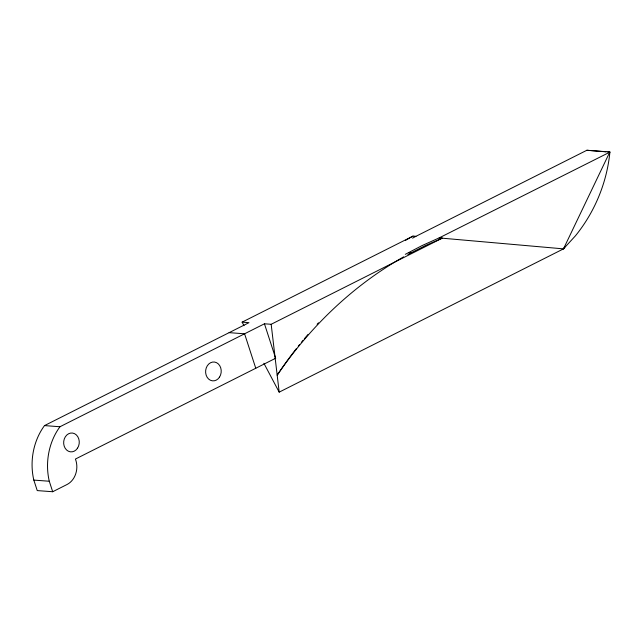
<?xml version="1.0" encoding="UTF-8"?>
<svg xmlns="http://www.w3.org/2000/svg" width="642" height="642" viewBox="0 0 642 642"><rect width="100%" height="100%" fill="white"/><g stroke="black" fill="none" stroke-linecap="round" stroke-linejoin="round"><path stroke-width="0.96" d="M564.816 247.154L563.756 248.735L279.182 392.15L263.894 363.268M405.279 254.336L422.035 245.597L439.128 237.917L609.9 152.114A134.555 113.634 -66.1 0 1 575.433 235.831L563.475 248.871L439.128 237.917L442.274 238.15L271.173 324.29L264.448 323.793L59.963 426.745L44.499 425.598A57.491 47.452 -85.8 0 0 33.777 479.927L37.236 490.592L52.692 491.732L67.017 484.517A18.634 15.384 -85.8 0 0 75.419 459.054L275.643 358.252L264.448 323.793M407.855 254.513L424.9 245.806L442.274 238.15M243.992 325.687L242.114 322.148L413.031 236.095L415.944 236.312L586.86 150.268L609.852 151.969L563.475 248.871A134.218 104.317 77.5 0 0 564.623 247.266M44.499 425.598L248.984 322.653L242.114 322.148M605.904 151.817L586.86 150.268M607.902 151.961L609.9 152.114M229.114 332.652L244.578 333.8L255.773 368.259M275.177 358.22L275.643 358.252M33.825 480.096L49.282 481.243L52.692 491.732M410.984 252.908L408.761 252.523M49.282 481.243L49.233 481.067A57.491 47.452 -85.8 0 1 59.963 426.745M271.173 324.29L279.182 392.15M403.649 256.848A391.034 334.642 -79.2 0 0 277.183 375.185A390.36 330.646 -81.1 0 1 296.484 348.47M298.281 346.207A390.36 330.646 -81.1 0 1 299.485 344.698M301.307 342.459A390.36 330.646 -81.1 0 1 303.136 340.236M304.364 338.767A390.36 330.646 -81.1 0 1 308.088 334.386M317.116 324.282A390.36 330.646 -81.1 0 1 318.48 322.822M412.573 238.166A367.577 289.189 88.4 0 1 415.944 236.312M405.592 240.349A368.388 285.955 87.1 0 1 413.031 236.095M219.508 377.143A9.461 7.808 -85.8 0 0 214.605 362.056A9.461 7.808 -85.8 0 0 206.13 375.105A9.461 7.808 -85.8 0 0 219.508 377.143M77.554 448.148A9.461 7.808 -85.8 0 0 72.658 433.069A9.461 7.808 -85.8 0 0 64.176 446.11A9.461 7.808 -85.8 0 0 77.554 448.148"/></g></svg>
